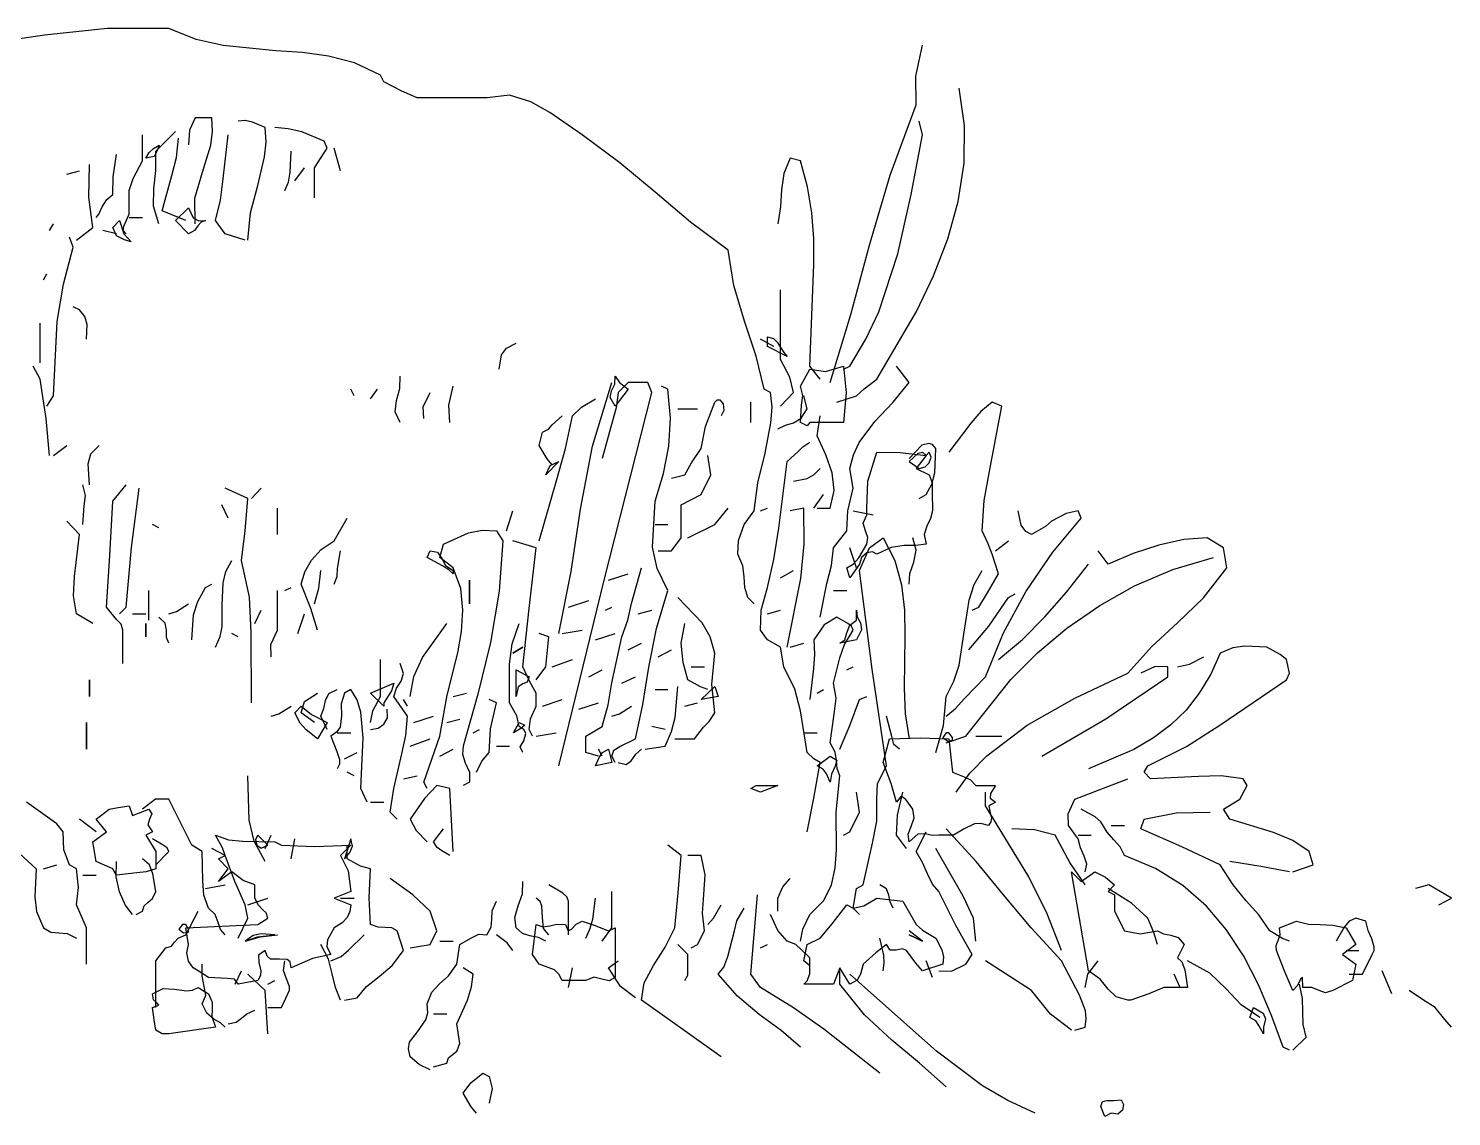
# Model space of a CAD drawing. Header units: millimetres. Extents: x 577 to 2337, y 236 to 943.
# Drawn here: x 820.775 to 821.352, y 706.389 to 706.83 of the extents above; entities that cross this region are included whole.
import ezdxf

# ---------------------------------------------------------------- set-up
doc = ezdxf.new("R2010")
doc.units = ezdxf.units.MM
doc.header["$LTSCALE"] = 0.01
doc.linetypes.add('SOLID_LINE', pattern=[0])
doc.layers.add('06-Furn', color=4, linetype='Continuous')

# ---------------------------------------------------------------- blocks, each defined once
blk = doc.blocks.new('Tree 17')
at = {"layer": '06-Furn', "color": 251, "linetype": 'SOLID_LINE'}
blk.add_lwpolyline([(840.65527, 582.65773), (840.65411, 582.65889), (840.65356, 582.66075), (840.65341, 582.66269), (840.65317, 582.66471), (840.65224, 582.66689), (840.6524, 582.66945), (840.65341, 582.6724), (840.65527, 582.67488), (840.65597, 582.68008), (840.65729, 582.68559), (840.65838, 582.69117), (840.65861, 582.69405), (840.6583, 582.69676), (840.65713, 582.69738), (840.65566, 582.70352), (840.65349, 582.70996), (840.65154, 582.71656), (840.65046, 582.72308), (840.64347, 582.72828), (840.63695, 582.73379), (840.63043, 582.73922), (840.62345, 582.74442), (840.61747, 582.74853), (840.61398, 582.75048), (840.61002, 582.75172), (840.60591, 582.75125), (840.60172, 582.75125), (840.59295, 582.75125), (840.59015, 582.75249), (840.58681, 582.7542), (840.58619, 582.75544), (840.58138, 582.75769), (840.57657, 582.75893), (840.57176, 582.75963), (840.56687, 582.75994), (840.55709, 582.76088), (840.55212, 582.76204), (840.54708, 582.76406), (840.53566, 582.76406), (840.5241, 582.76282), (840.51246, 582.76111)], dxfattribs=at)
at = {"layer": '06-Furn', "color": 88, "linetype": 'SOLID_LINE'}
for points in [[(840.66932, 582.69863), (840.67312, 582.7112), (840.67662, 582.72401), (840.68042, 582.73697), (840.68523, 582.74993), (840.68515, 582.75521), (840.6864, 582.76095)], [(840.67056, 582.69498), (840.67421, 582.69614), (840.67561, 582.69746), (840.67793, 582.69925), (840.68531, 582.71174), (840.68841, 582.71834), (840.69105, 582.72517), (840.69299, 582.73208), (840.69408, 582.73914), (840.69416, 582.74613), (840.69315, 582.75304)], [(840.54521, 582.72797), (840.5442, 582.73123), (840.54428, 582.73441), (840.54467, 582.73782), (840.54467, 582.74139), (840.54832, 582.74504)], [(840.55196, 582.72797), (840.55189, 582.7327), (840.55328, 582.73751), (840.55484, 582.74248), (840.55515, 582.74504), (840.55499, 582.74752), (840.55196, 582.74752), (840.55088, 582.74527), (840.55072, 582.74256)], [(840.56167, 582.72494), (840.56213, 582.72998), (840.56353, 582.73503), (840.56477, 582.74031), (840.56508, 582.74302), (840.56485, 582.74574), (840.56252, 582.74675), (840.5612, 582.74706), (840.55988, 582.7469)], [(840.57401, 582.73278), (840.57401, 582.73829), (840.57634, 582.74194), (840.57579, 582.74325), (840.57168, 582.74496), (840.56912, 582.74551), (840.56663, 582.74574)], [(840.6718, 582.70111), (840.67297, 582.70166), (840.67592, 582.70662), (840.67832, 582.71167), (840.68181, 582.72238), (840.6843, 582.7334), (840.6864, 582.74442), (840.68577, 582.7469)], [(840.53916, 582.7261), (840.53861, 582.72672), (840.53877, 582.7275), (840.5397, 582.72975), (840.5397, 582.7341), (840.54048, 582.73635), (840.54219, 582.73961), (840.54219, 582.74442)], [(840.54529, 582.74248), (840.5449, 582.74147), (840.54436, 582.74038), (840.54281, 582.74007), (840.54343, 582.74116), (840.5442, 582.74186), (840.54529, 582.74248)], [(840.55018, 582.72859), (840.54583, 582.73037), (840.54762, 582.73689), (840.54847, 582.74023), (840.54886, 582.7438)], [(840.5612, 582.72494), (840.55748, 582.7261), (840.55569, 582.72859), (840.55662, 582.73231), (840.55709, 582.73627), (840.55802, 582.74442)], [(840.53365, 582.72913), (840.53411, 582.72975), (840.53473, 582.73107), (840.53559, 582.73247), (840.53668, 582.7334), (840.53675, 582.73666), (840.53737, 582.74077)], [(840.5685, 582.7341), (840.56919, 582.73565), (840.56951, 582.73751), (840.56966, 582.74139)], [(840.57882, 582.73774), (840.57765, 582.74194)], [(840.66745, 582.69925), (840.66559, 582.70166), (840.66629, 582.72044), (840.66629, 582.72525), (840.6659, 582.72998), (840.66513, 582.7348), (840.66381, 582.73961), (840.66194, 582.74007), (840.66078, 582.73728), (840.66032, 582.73425), (840.66016, 582.73115), (840.65962, 582.72797)], [(840.52821, 582.73712), (840.53054, 582.73774)], [(840.53, 582.72494), (840.53303, 582.72727), (840.53225, 582.73286), (840.5324, 582.73891)], [(840.57036, 582.73588), (840.57214, 582.73829)], [(840.55072, 582.7261), (840.54832, 582.72859), (840.55072, 582.73091), (840.55158, 582.72905), (840.55259, 582.72851), (840.55383, 582.72859), (840.55305, 582.72828), (840.55243, 582.72758), (840.55181, 582.72672), (840.55072, 582.7261)], [(840.52503, 582.72672), (840.52573, 582.72797)], [(840.53737, 582.7261), (840.53489, 582.72672)], [(840.54009, 582.72463), (840.53885, 582.72502), (840.53737, 582.72572), (840.53668, 582.72727), (840.53792, 582.72859), (840.53877, 582.7261), (840.54009, 582.72463)], [(840.5397, 582.72913), (840.54219, 582.72913)], [(840.52449, 582.69428), (840.52573, 582.69614), (840.52643, 582.70988), (840.52759, 582.71679), (840.52938, 582.72362), (840.52868, 582.72548)], [(840.52387, 582.71757), (840.52449, 582.71873)], [(840.66016, 582.69428), (840.66257, 582.69676), (840.66187, 582.69964), (840.66016, 582.7029), (840.66016, 582.71578)], [(840.53186, 582.70662), (840.53194, 582.70934), (840.53155, 582.71081), (840.53054, 582.71206), (840.52938, 582.7126)], [(840.52325, 582.70228), (840.52325, 582.70957)], [(840.60816, 582.70111), (840.60855, 582.70375), (840.60948, 582.70499), (840.61126, 582.70592)], [(840.65892, 582.7053), (840.65643, 582.70662)], [(840.6614, 582.70344), (840.65775, 582.7053), (840.65775, 582.70709), (840.65884, 582.70678), (840.65954, 582.70608), (840.66078, 582.70414), (840.6614, 582.70344)], [(840.52503, 582.68512), (840.52441, 582.69195), (840.52325, 582.69925), (840.522, 582.70166)], [(840.66505, 582.69063), (840.66381, 582.69125), (840.66404, 582.69444), (840.66427, 582.69622), (840.66381, 582.69793), (840.66559, 582.70111), (840.66847, 582.70064), (840.6718, 582.70166), (840.67227, 582.69669), (840.6718, 582.69125), (840.66559, 582.69125), (840.66505, 582.69063)], [(840.66745, 582.65524), (840.6687, 582.66145), (840.66955, 582.66479), (840.66994, 582.66805), (840.67242, 582.67123), (840.67258, 582.67488), (840.67359, 582.67907), (840.67297, 582.68272), (840.67366, 582.68528), (840.67468, 582.68753), (840.67755, 582.69141), (840.68088, 582.6949), (840.68391, 582.69863), (840.68158, 582.70166)], [(840.58984, 582.69125), (840.58891, 582.69319), (840.58914, 582.69529), (840.58976, 582.69754), (840.58984, 582.69979)], [(840.599, 582.69125), (840.59884, 582.69444), (840.59962, 582.69793)], [(840.61918, 582.62777), (840.62756, 582.66207), (840.63633, 582.69676), (840.63563, 582.69863), (840.63199, 582.69863), (840.63012, 582.69676), (840.62973, 582.69397), (840.62888, 582.69087), (840.62717, 582.68458)], [(840.61918, 582.65222), (840.62143, 582.6637), (840.62314, 582.67519), (840.62539, 582.68683), (840.62896, 582.69863)], [(840.62958, 582.69428), (840.62865, 582.69583), (840.62888, 582.69708), (840.6295, 582.69832), (840.62958, 582.69979), (840.63036, 582.69863), (840.63199, 582.69738), (840.62958, 582.69428)], [(840.62958, 582.62839), (840.62896, 582.62955), (840.62935, 582.63064), (840.63043, 582.63134), (840.63331, 582.63274), (840.6347, 582.6391), (840.63579, 582.64601), (840.63719, 582.65315), (840.63928, 582.66021), (840.63734, 582.66425), (840.63649, 582.6682), (840.63695, 582.67667), (840.63851, 582.68179), (840.63951, 582.68683), (840.63983, 582.69203), (840.63928, 582.69738), (840.63812, 582.69793)], [(840.5813, 582.69614), (840.58068, 582.69738)], [(840.58433, 582.6956), (840.58565, 582.69738)], [(840.59419, 582.69195), (840.59411, 582.69413), (840.59535, 582.69676)], [(840.61553, 582.66937), (840.61879, 582.6807), (840.62042, 582.68644), (840.62166, 582.69249), (840.62337, 582.69405), (840.62593, 582.6956)], [(840.63998, 582.68093), (840.64246, 582.68156), (840.64371, 582.6838), (840.64549, 582.68644), (840.64627, 582.69048), (840.64798, 582.69498), (840.64844, 582.69545), (840.6489, 582.69545), (840.64953, 582.69467), (840.64968, 582.69343), (840.64914, 582.69249)], [(840.65465, 582.69125), (840.65465, 582.69498)], [(840.65962, 582.69009), (840.66109, 582.69071), (840.66257, 582.69117), (840.66396, 582.69203), (840.66505, 582.69374), (840.66443, 582.69614)], [(840.69555, 582.65656), (840.69679, 582.6571), (840.69842, 582.65974), (840.70044, 582.66324), (840.69928, 582.66689), (840.6985, 582.66882), (840.69742, 582.67123), (840.6978, 582.67682), (840.69881, 582.68256), (840.70106, 582.69428), (840.69928, 582.69498), (840.69718, 582.69327), (840.69532, 582.6911), (840.69128, 582.68574)], [(840.61794, 582.68342), (840.61701, 582.6845), (840.61553, 582.68698), (840.61615, 582.68947), (840.61724, 582.69001), (840.61794, 582.69079), (840.6198, 582.69249)], [(840.64114, 582.69374), (840.64479, 582.69374)], [(840.66691, 582.67542), (840.66932, 582.67542), (840.67009, 582.67868), (840.66971, 582.68194), (840.66854, 582.68528), (840.66691, 582.68877), (840.66745, 582.69249)], [(840.66505, 582.61558), (840.66629, 582.62179), (840.66745, 582.62839), (840.66629, 582.62909), (840.66505, 582.63025), (840.66381, 582.63793), (840.6628, 582.64197), (840.66078, 582.64608), (840.66016, 582.64973), (840.65775, 582.65105), (840.65643, 582.65284), (840.65659, 582.65656), (840.65775, 582.66075), (840.65892, 582.66588), (840.65985, 582.6717), (840.6614, 582.68404), (840.66334, 582.68582), (840.66427, 582.68675), (840.66559, 582.6876)], [(840.68577, 582.67721), (840.68709, 582.67791), (840.6881, 582.67985), (840.68864, 582.68194), (840.68888, 582.68644), (840.68826, 582.68714), (840.68756, 582.68737), (840.68624, 582.68706), (840.68391, 582.68458)], [(840.52573, 582.68512), (840.52821, 582.68698)], [(840.5324, 582.67969), (840.53217, 582.68357), (840.53264, 582.68543), (840.53419, 582.68698)], [(840.6375, 582.66751), (840.63998, 582.66751), (840.64177, 582.66991), (840.64177, 582.67604), (840.64549, 582.67791), (840.64728, 582.68156), (840.64673, 582.68512)], [(840.67297, 582.66254), (840.67242, 582.6644), (840.67359, 582.66502), (840.6746, 582.66619), (840.67607, 582.66875), (840.6763, 582.66999), (840.67584, 582.67123), (840.67545, 582.67263), (840.67607, 582.67418), (840.67607, 582.67542), (840.6763, 582.68039), (840.67793, 582.68574), (840.68228, 582.68566), (840.68709, 582.68512), (840.68523, 582.68272), (840.68764, 582.68156), (840.68818, 582.68008), (840.68818, 582.67837), (840.68826, 582.67488), (840.68787, 582.67348), (840.68717, 582.67208), (840.6867, 582.67053), (840.68709, 582.66875), (840.68515, 582.66852), (840.68298, 582.66852), (840.68057, 582.66813), (840.67793, 582.66689), (840.67716, 582.66735), (840.67607, 582.66712), (840.67514, 582.66627), (840.67475, 582.66502), (840.67297, 582.66254)], [(840.68709, 582.68512), (840.68647, 582.68566), (840.68554, 582.68551), (840.68391, 582.68404), (840.68577, 582.68272), (840.68686, 582.68303), (840.68764, 582.6838), (840.68802, 582.68481), (840.68764, 582.68574), (840.68709, 582.68512)], [(840.61677, 582.68156), (840.61755, 582.68326), (840.61918, 582.68404), (840.61677, 582.68156)], [(840.66257, 582.68039), (840.66505, 582.68086), (840.66637, 582.68163), (840.66745, 582.68272)], [(840.53116, 582.6724), (840.5314, 582.67581), (840.53163, 582.67775), (840.53116, 582.67969)], [(840.53854, 582.6467), (840.53854, 582.65284), (840.53823, 582.65393), (840.53745, 582.65478), (840.53551, 582.6571), (840.53613, 582.66665), (840.53668, 582.67667), (840.53916, 582.67969)], [(840.53792, 582.65586), (840.53916, 582.6571), (840.54017, 582.66813), (840.54156, 582.67907)], [(840.56236, 582.63941), (840.56229, 582.65237), (840.56198, 582.65897), (840.5605, 582.66572), (840.5612, 582.67123), (840.56167, 582.67721), (840.55748, 582.67907)], [(840.56236, 582.67721), (840.56415, 582.67907)], [(840.66629, 582.67542), (840.66808, 582.67791)], [(840.55802, 582.67356), (840.55685, 582.67604)], [(840.56718, 582.67053), (840.56718, 582.67542)], [(840.60948, 582.67123), (840.61064, 582.67488)], [(840.64301, 582.66991), (840.64798, 582.6724), (840.65046, 582.67542)], [(840.65643, 582.67488), (840.65775, 582.67542)], [(840.6614, 582.64973), (840.66389, 582.66238), (840.66451, 582.66875), (840.66443, 582.67542), (840.66194, 582.67488)], [(840.67359, 582.67488), (840.67724, 582.67418)], [(840.69074, 582.63693), (840.69245, 582.63832), (840.69416, 582.64019), (840.69804, 582.64422), (840.70138, 582.65237), (840.70557, 582.66006), (840.71046, 582.66727), (840.71573, 582.67356), (840.71519, 582.67488), (840.71294, 582.67441), (840.71022, 582.67302), (840.70914, 582.67201), (840.70657, 582.67053), (840.70549, 582.67108), (840.70463, 582.67224), (840.70409, 582.67488)], [(840.53303, 582.65408), (840.53, 582.65586), (840.52946, 582.6592), (840.52961, 582.66277), (840.53054, 582.67053), (840.52821, 582.67302)], [(840.54521, 582.67178), (840.54405, 582.6724)], [(840.57455, 582.65284), (840.57331, 582.65687), (840.57152, 582.66137), (840.57222, 582.66363), (840.57346, 582.6658), (840.57525, 582.66774), (840.57765, 582.66937), (840.58006, 582.67356)], [(840.59481, 582.62358), (840.59419, 582.62474), (840.59714, 582.63328), (840.59853, 582.64081), (840.60048, 582.64865), (840.60117, 582.65261), (840.60141, 582.65656), (840.60102, 582.66052), (840.59962, 582.6644), (840.59714, 582.66627), (840.59784, 582.66875), (840.60249, 582.67084), (840.60497, 582.67131), (840.60761, 582.67123), (840.60878, 582.66937), (840.60816, 582.66006), (840.60653, 582.65059), (840.6042, 582.64104), (840.60148, 582.63142), (840.60133, 582.62994), (840.60187, 582.62831), (840.60265, 582.6266), (840.60265, 582.62474), (840.60148, 582.62412)], [(840.63695, 582.6724), (840.63928, 582.6724)], [(840.61429, 582.63328), (840.61367, 582.63452), (840.6139, 582.63646), (840.61499, 582.63879), (840.61499, 582.64119), (840.61375, 582.64344), (840.6125, 582.64608), (840.61367, 582.65687), (840.61499, 582.66805), (840.61064, 582.66937)], [(840.67475, 582.60029), (840.67359, 582.60145), (840.67421, 582.6051), (840.67545, 582.6058), (840.67716, 582.61349), (840.67793, 582.61752), (840.67793, 582.62164), (840.67809, 582.62451), (840.67972, 582.62777), (840.67708, 582.64562), (840.67475, 582.66386), (840.67662, 582.66805), (840.6791, 582.66991), (840.68127, 582.66572), (840.68251, 582.66122), (840.68306, 582.65656), (840.68313, 582.65175), (840.68298, 582.64213), (840.68321, 582.63739), (840.68391, 582.63274)], [(840.68391, 582.66137), (840.68407, 582.66331), (840.68476, 582.66541), (840.68523, 582.66766), (840.68461, 582.66991)], [(840.6926, 582.62288), (840.69517, 582.62645), (840.69827, 582.62963), (840.70572, 582.6353), (840.71457, 582.64026), (840.72435, 582.64492), (840.72877, 582.64981), (840.73351, 582.65423), (840.73832, 582.65881), (840.74267, 582.6644), (840.74204, 582.66805), (840.73902, 582.66991), (840.73467, 582.6696), (840.73009, 582.66859), (840.72536, 582.66704), (840.7207, 582.66502), (840.71884, 582.66751)], [(840.6999, 582.66751), (840.70231, 582.66937)], [(840.57765, 582.66137), (840.5782, 582.66277), (840.57827, 582.66425), (840.57882, 582.66751)], [(840.59962, 582.66324), (840.59884, 582.66401), (840.59768, 582.66471), (840.59481, 582.66627), (840.59535, 582.66751), (840.59675, 582.66727), (840.59752, 582.66611), (840.59822, 582.66479), (840.59962, 582.66386), (840.59962, 582.66324)], [(840.67421, 582.6644), (840.67297, 582.66805)], [(840.69074, 582.63204), (840.69439, 582.63328), (840.70269, 582.64376), (840.70766, 582.64865), (840.7131, 582.65323), (840.71915, 582.65742), (840.72559, 582.66106), (840.73265, 582.66409), (840.74018, 582.66627)], [(840.55569, 582.64973), (840.55654, 582.65167), (840.55693, 582.65354), (840.55693, 582.65749), (840.55709, 582.66161), (840.55763, 582.6637), (840.55872, 582.66572)], [(840.57401, 582.65773), (840.57478, 582.6606), (840.57517, 582.66386)], [(840.62648, 582.62955), (840.62415, 582.63025), (840.62415, 582.63328), (840.62717, 582.63506), (840.62826, 582.63902), (840.62896, 582.64314), (840.63082, 582.65159), (840.63191, 582.6547), (840.63261, 582.6578), (840.63447, 582.6644)], [(840.66016, 582.66254), (840.66257, 582.66386)], [(840.68888, 582.63025), (840.69028, 582.63522), (840.69074, 582.64057), (840.69221, 582.64344), (840.69315, 582.6464), (840.69408, 582.65245), (840.69501, 582.65842), (840.69594, 582.6613), (840.69742, 582.66386)], [(840.70044, 582.6474), (840.70487, 582.65113), (840.70898, 582.65532), (840.71302, 582.6599), (840.71705, 582.66502)], [(840.55134, 582.65105), (840.55165, 582.65571), (840.55243, 582.65812), (840.55383, 582.66075), (840.55499, 582.66137)], [(840.60265, 582.65773), (840.60265, 582.66207), (840.60265, 582.65773)], [(840.62834, 582.66207), (840.63199, 582.66324)], [(840.54335, 582.6547), (840.54335, 582.66021)], [(840.56601, 582.64795), (840.56593, 582.6502), (840.56718, 582.65284), (840.56718, 582.66021)], [(840.5685, 582.66021), (840.56966, 582.66075)], [(840.62096, 582.6571), (840.62469, 582.65835)], [(840.6406, 582.63274), (840.64425, 582.63274), (840.64588, 582.63491), (840.64696, 582.63599), (840.64798, 582.63755), (840.64743, 582.64282), (840.64798, 582.64857), (840.64712, 582.65159), (840.64565, 582.65423), (840.64114, 582.65889)], [(840.66994, 582.66021), (840.67242, 582.66021)], [(840.69493, 582.64919), (840.69866, 582.65361), (840.70231, 582.65889), (840.70355, 582.65959)], [(840.54032, 582.65586), (840.54281, 582.65586)], [(840.54708, 582.65586), (840.54847, 582.65633), (840.55072, 582.65773)], [(840.56299, 582.65408), (840.56415, 582.65656)], [(840.5709, 582.65222), (840.57214, 582.65586)], [(840.62779, 582.65656), (840.62896, 582.6571)], [(840.63385, 582.65586), (840.63633, 582.65656)], [(840.65775, 582.65586), (840.66016, 582.65656)], [(840.6711, 582.65043), (840.67204, 582.65105), (840.67242, 582.65237), (840.67297, 582.65377), (840.67421, 582.6547), (840.67421, 582.65656), (840.67429, 582.65532), (840.67491, 582.65423), (840.67514, 582.65291), (840.67421, 582.65105), (840.6711, 582.65043)], [(840.54281, 582.65408), (840.54281, 582.65159), (840.54281, 582.65408)], [(840.54708, 582.65043), (840.54661, 582.65152), (840.54661, 582.65284), (840.54638, 582.65416), (840.54521, 582.65524)], [(840.5917, 582.64057), (840.59233, 582.6443), (840.59395, 582.64779), (840.59846, 582.65408)], [(840.6125, 582.63025), (840.61204, 582.63126), (840.61266, 582.63242), (840.61305, 582.63374), (840.61274, 582.63444), (840.61181, 582.63506), (840.61142, 582.637), (840.61002, 582.63941), (840.61002, 582.64655), (840.61056, 582.65035), (840.61181, 582.65408)], [(840.64673, 582.64189), (840.64534, 582.64236), (840.64301, 582.64368), (840.64215, 582.64686), (840.64177, 582.65043), (840.64246, 582.65408)], [(840.66381, 582.5954), (840.66427, 582.59758), (840.66559, 582.60029), (840.66808, 582.60285), (840.66955, 582.60572), (840.67025, 582.60891), (840.67048, 582.61224), (840.67041, 582.61923), (840.6711, 582.62591), (840.67064, 582.6273), (840.67048, 582.62878), (840.67025, 582.63033), (840.66932, 582.63204), (840.67009, 582.63731), (840.67041, 582.64026), (840.66994, 582.64306), (840.6711, 582.64772), (840.67196, 582.6502), (840.67359, 582.65284), (840.67328, 582.65361), (840.67258, 582.65408), (840.67056, 582.65524), (840.66823, 582.65385), (840.66629, 582.65105), (840.66645, 582.64841), (840.66621, 582.64578), (840.66559, 582.64003)], [(840.55988, 582.65159), (840.55872, 582.65222)], [(840.61499, 582.64368), (840.61677, 582.64608), (840.61732, 582.65159), (840.61553, 582.65222)], [(840.6198, 582.65222), (840.62345, 582.65284)], [(840.62593, 582.65105), (840.62958, 582.65222)], [(840.63199, 582.64919), (840.63447, 582.65043)], [(840.66194, 582.64973), (840.66443, 582.65043)], [(840.61064, 582.64857), (840.6125, 582.64973), (840.61064, 582.64857)], [(840.6375, 582.64795), (840.63998, 582.64919)], [(840.75485, 582.60821), (840.75858, 582.60945), (840.75788, 582.61193), (840.75485, 582.61395), (840.75128, 582.61543), (840.74321, 582.61791), (840.74204, 582.61977), (840.74507, 582.62164), (840.74639, 582.62412), (840.74569, 582.62536), (840.74158, 582.62591), (840.73739, 582.62583), (840.72854, 582.62536), (840.72738, 582.6266), (840.72807, 582.62777), (840.73521, 582.63134), (840.74135, 582.6353), (840.75369, 582.64368), (840.75423, 582.64492), (840.75369, 582.6474), (840.75252, 582.64834), (840.75004, 582.64973), (840.746, 582.64989), (840.74375, 582.64958), (840.74142, 582.64857), (840.73972, 582.64469), (840.73754, 582.64119), (840.73514, 582.63809), (840.73227, 582.63537), (840.72908, 582.63297), (840.72544, 582.63079), (840.71705, 582.62723)], [(840.73351, 582.64608), (840.73576, 582.64655), (840.7384, 582.64795)], [(840.58433, 582.63576), (840.5848, 582.63793), (840.58619, 582.64057), (840.58619, 582.6474)], [(840.5893, 582.61791), (840.58798, 582.61923), (840.58868, 582.62358), (840.59015, 582.63002), (840.59085, 582.63336), (840.59116, 582.63693), (840.58868, 582.64057), (840.58914, 582.64213), (840.58999, 582.64344), (840.59046, 582.64484), (840.58984, 582.6467)], [(840.61126, 582.64057), (840.61126, 582.64554), (840.61367, 582.64422), (840.61328, 582.64321), (840.6125, 582.6429), (840.61165, 582.64236), (840.61126, 582.64057)], [(840.61794, 582.64608), (840.62166, 582.6474)], [(840.62469, 582.64422), (840.62717, 582.64554)], [(840.64363, 582.64608), (840.64611, 582.64608)], [(840.67242, 582.64554), (840.67359, 582.64608)], [(840.70844, 582.62955), (840.72031, 582.63646), (840.73172, 582.64422), (840.73172, 582.64608), (840.72939, 582.64616), (840.72676, 582.64492)], [(840.5324, 582.64368), (840.5324, 582.64057), (840.5324, 582.64368)], [(840.58681, 582.63879), (840.58433, 582.64119), (840.58868, 582.64306), (840.58821, 582.64166), (840.58681, 582.63941), (840.58681, 582.63879)], [(840.63082, 582.64306), (840.63331, 582.64422)], [(840.63509, 582.63087), (840.63882, 582.63142), (840.63998, 582.63413), (840.64068, 582.63669), (840.64114, 582.64244)], [(840.64549, 582.64003), (840.64798, 582.64244), (840.6486, 582.64057), (840.64549, 582.64003)], [(840.57401, 582.63576), (840.57152, 582.63755), (840.57214, 582.63964), (840.57455, 582.64119)], [(840.57634, 582.63452), (840.57517, 582.63693), (840.57572, 582.6384), (840.57603, 582.63987), (840.57665, 582.64112), (840.5782, 582.64189)], [(840.58371, 582.62109), (840.58255, 582.62358), (840.58301, 582.63297), (840.58255, 582.6377), (840.58185, 582.63995), (840.58068, 582.64189), (840.57952, 582.64119), (840.5789, 582.63925), (840.57897, 582.637), (840.57874, 582.63491), (840.57812, 582.63406), (840.57703, 582.63328), (840.57812, 582.63041), (840.57859, 582.62893), (840.57859, 582.62808), (840.5782, 582.62723)], [(840.59116, 582.63879), (840.59046, 582.64003)], [(840.59962, 582.64057), (840.6021, 582.64119)], [(840.60397, 582.6266), (840.6049, 582.62862), (840.60629, 582.63025), (840.60653, 582.6346), (840.60761, 582.63941), (840.60629, 582.64003)], [(840.61615, 582.63879), (840.6198, 582.64003)], [(840.63695, 582.64189), (840.63928, 582.64189)], [(840.66691, 582.64119), (840.66808, 582.64189)], [(840.6711, 582.63087), (840.67297, 582.63522), (840.67475, 582.64003), (840.67607, 582.64057)], [(840.56601, 582.63693), (840.56741, 582.63739), (840.56966, 582.63879)], [(840.57455, 582.63274), (840.57246, 582.63444), (840.57137, 582.63568), (840.57036, 582.63755), (840.57152, 582.63879), (840.57346, 582.63724), (840.57634, 582.63576), (840.57455, 582.63274)], [(840.58433, 582.63452), (840.58573, 582.63475), (840.58681, 582.63545), (840.58751, 582.63662), (840.58744, 582.63825)], [(840.62283, 582.63825), (840.62648, 582.63941)], [(840.62896, 582.63693), (840.63036, 582.63739), (840.63261, 582.63879)], [(840.64246, 582.63879), (840.64479, 582.63941)], [(840.53186, 582.63087), (840.53186, 582.63576), (840.53186, 582.63087)], [(840.59233, 582.63576), (840.59597, 582.63693)], [(840.59846, 582.63576), (840.60086, 582.63638)], [(840.60335, 582.6339), (840.60451, 582.63452)], [(840.6108, 582.6339), (840.61181, 582.63576), (840.61289, 582.6353), (840.61212, 582.63468), (840.6108, 582.6339)], [(840.63882, 582.63452), (840.63633, 582.63506)], [(840.68213, 582.63087), (840.68112, 582.63172), (840.68073, 582.6332), (840.67972, 582.63693)], [(840.5782, 582.6339), (840.58068, 582.6339)], [(840.5917, 582.63142), (840.59535, 582.63274)], [(840.61499, 582.63328), (840.61864, 582.6339)], [(840.66443, 582.6339), (840.66691, 582.6339)], [(840.68391, 582.61372), (840.68376, 582.61512), (840.6843, 582.61659), (840.68484, 582.61814), (840.68461, 582.61977), (840.68329, 582.62156), (840.68244, 582.62218), (840.68158, 582.62109), (840.68057, 582.62451), (840.6791, 582.62839), (840.68026, 582.63274), (840.686, 582.63297), (840.69128, 582.63274), (840.69159, 582.62994), (840.69191, 582.6266), (840.69408, 582.62575), (840.69524, 582.62521), (840.69625, 582.62412), (840.6999, 582.62412), (840.69897, 582.62264), (840.69889, 582.62179), (840.6999, 582.62109), (840.69866, 582.62039), (840.69881, 582.61938), (840.69912, 582.61814), (840.69904, 582.61744), (840.69858, 582.61675), (840.69718, 582.61713), (840.69602, 582.61706), (840.69408, 582.61613), (840.69214, 582.61496), (840.68942, 582.61496), (840.68818, 582.61488), (840.68694, 582.61519), (840.68554, 582.61512), (840.68391, 582.61372)], [(840.69074, 582.6339), (840.69012, 582.63304), (840.69105, 582.63235), (840.69191, 582.6325), (840.69191, 582.63304), (840.69128, 582.6339), (840.69074, 582.6339)], [(840.69625, 582.63328), (840.70106, 582.63328)], [(840.57952, 582.62909), (840.58185, 582.63025)], [(840.59714, 582.62955), (840.59962, 582.63087)], [(840.60761, 582.63142), (840.61002, 582.63142)], [(840.62593, 582.62777), (840.62663, 582.62932), (840.62725, 582.63025), (840.62834, 582.63087), (840.62896, 582.62839), (840.62593, 582.62777)], [(840.62717, 582.62955), (840.62648, 582.63087)], [(840.63012, 582.62839), (840.6316, 582.628), (840.63253, 582.6287), (840.63338, 582.62994), (840.63447, 582.63087)], [(840.66932, 582.62474), (840.66862, 582.62629), (840.668, 582.62715), (840.66691, 582.62777), (840.66932, 582.62955), (840.67056, 582.62885), (840.67025, 582.62769), (840.66955, 582.62621), (840.66932, 582.62474)], [(840.5813, 582.62591), (840.58006, 582.6266)], [(840.56485, 582.61007), (840.56283, 582.61387), (840.5619, 582.61775), (840.56167, 582.62591)], [(840.59046, 582.62536), (840.59295, 582.62591)], [(840.59962, 582.61193), (840.599, 582.62358), (840.59659, 582.62412), (840.59434, 582.62171), (840.5917, 582.61791), (840.59279, 582.61581), (840.59481, 582.61372)], [(840.65643, 582.62288), (840.65465, 582.62358), (840.65566, 582.62412), (840.6569, 582.62412), (840.65962, 582.62412), (840.65643, 582.62288)], [(840.71643, 582.60821), (840.71674, 582.6096), (840.71628, 582.61108), (840.71558, 582.61263), (840.71519, 582.61426), (840.7134, 582.61675), (840.71333, 582.61892), (840.71457, 582.62164), (840.72435, 582.62536)], [(840.55748, 582.59657), (840.55662, 582.5975), (840.55616, 582.59882), (840.55561, 582.60029), (840.55437, 582.60145), (840.55352, 582.60386), (840.55336, 582.6065), (840.55321, 582.61193), (840.55134, 582.6131), (840.54708, 582.62164), (840.54459, 582.62164), (840.54219, 582.61977)], [(840.6718, 582.61496), (840.67297, 582.61558), (840.67475, 582.61923), (840.67421, 582.62288)], [(840.68345, 582.61248), (840.68158, 582.61496), (840.68174, 582.61868), (840.68275, 582.62288)], [(840.71208, 582.59362), (840.70945, 582.60045), (840.70603, 582.60728), (840.69804, 582.62039), (840.69804, 582.62288)], [(840.53186, 582.59113), (840.53186, 582.59781), (840.53, 582.60208), (840.53039, 582.60526), (840.53, 582.60875), (840.52868, 582.60945), (840.52767, 582.61224), (840.52751, 582.61558), (840.52635, 582.61706), (840.52464, 582.6183), (840.52076, 582.62109)], [(840.51944, 582.61155), (840.52255, 582.60875), (840.52232, 582.60355), (840.52262, 582.60083), (840.52387, 582.59781), (840.52526, 582.59703), (840.52674, 582.59688), (840.52829, 582.5968), (840.53, 582.59594)], [(840.53737, 582.60759), (840.53668, 582.60875), (840.53365, 582.61007), (840.53303, 582.61372), (840.53551, 582.61558), (840.53365, 582.61791), (840.53605, 582.61977), (840.53768, 582.62008), (840.5397, 582.62039), (840.54032, 582.61861), (840.54335, 582.61977), (840.54389, 582.61892), (840.54351, 582.61791), (840.54319, 582.6169), (840.54405, 582.61558), (840.54281, 582.61496), (840.54467, 582.61193), (840.54467, 582.60875), (840.54288, 582.60821), (840.54117, 582.60798), (840.53737, 582.60759)], [(840.58433, 582.62109), (840.58681, 582.62109)], [(840.75423, 582.57522), (840.75307, 582.57577), (840.75089, 582.58166), (840.74849, 582.58733), (840.74577, 582.59261), (840.74251, 582.5975), (840.73886, 582.60184), (840.73452, 582.60565), (840.72947, 582.60883), (840.72373, 582.61123), (840.72295, 582.61279), (840.72179, 582.61411), (840.72055, 582.61551), (840.71938, 582.61744), (840.71829, 582.61838), (840.71573, 582.61977)], [(840.75423, 582.5954), (840.75291, 582.59587), (840.75058, 582.59726), (840.74856, 582.60021), (840.74624, 582.60285), (840.74383, 582.6058), (840.74142, 582.60945), (840.73436, 582.61279), (840.72676, 582.61613), (840.72738, 582.61791), (840.73327, 582.61907), (840.73956, 582.61923)], [(840.53365, 582.61558), (840.53054, 582.61791)], [(840.599, 582.61123), (840.59752, 582.61209), (840.59667, 582.61271), (840.59597, 582.61372), (840.59784, 582.61613)], [(840.71457, 582.57895), (840.71643, 582.57949), (840.71666, 582.58104), (840.71651, 582.58252), (840.71542, 582.58539), (840.71208, 582.59175), (840.7065, 582.59781), (840.70138, 582.60394), (840.69633, 582.61007), (840.69074, 582.61613)], [(840.71643, 582.6058), (840.71364, 582.60992), (840.71092, 582.61496), (840.70712, 582.61597), (840.70293, 582.61613)], [(840.72124, 582.61675), (840.72373, 582.61675)], [(840.54467, 582.60945), (840.54708, 582.61193), (840.54676, 582.61263), (840.54599, 582.6131), (840.54405, 582.61426)], [(840.55988, 582.58741), (840.55918, 582.58834), (840.55786, 582.58849), (840.55437, 582.58865), (840.55251, 582.58989), (840.55158, 582.59043), (840.55072, 582.59168), (840.55041, 582.59323), (840.55072, 582.59478), (840.55018, 582.59781), (840.56353, 582.59843), (840.56539, 582.59959), (840.56508, 582.6006), (840.56438, 582.60122), (840.56361, 582.602), (840.56299, 582.60332), (840.56299, 582.6058), (840.56081, 582.60658), (840.55872, 582.60821), (840.55623, 582.60642), (840.55802, 582.60875), (840.55623, 582.61061), (840.55748, 582.61123), (840.55701, 582.61263), (840.55569, 582.61496), (840.5581, 582.61411), (840.56074, 582.61387), (840.56663, 582.61372), (840.56787, 582.6131), (840.57401, 582.61287), (840.58068, 582.6131), (840.57882, 582.61123), (840.58022, 582.60836), (840.58068, 582.60456), (840.57765, 582.60332), (840.58068, 582.60208), (840.58053, 582.60083), (840.58006, 582.59975), (840.57913, 582.59874), (840.57765, 582.59781), (840.57641, 582.59564), (840.57626, 582.59432), (840.57703, 582.59292), (840.57362, 582.59214), (840.56966, 582.59043), (840.56951, 582.59152), (840.56896, 582.59199), (840.56749, 582.59206), (840.56586, 582.59206), (840.56524, 582.59261), (840.56485, 582.59362), (840.56361, 582.59276), (840.56368, 582.59144), (840.56407, 582.58989), (840.56399, 582.58904), (840.56353, 582.58811), (840.55988, 582.58741)], [(840.56353, 582.61496), (840.56306, 582.61419), (840.5633, 582.6131), (840.56415, 582.61255), (840.56539, 582.6131), (840.56353, 582.61496)], [(840.56485, 582.61248), (840.56601, 582.61496)], [(840.56966, 582.61061), (840.57036, 582.61426)], [(840.58068, 582.61426), (840.57952, 582.61061), (840.58053, 582.61178), (840.58099, 582.61294), (840.58068, 582.61426)], [(840.68942, 582.58989), (840.69175, 582.58981), (840.69439, 582.59113), (840.69555, 582.59292), (840.69253, 582.59827), (840.68942, 582.60456), (840.68826, 582.60588), (840.68732, 582.60782), (840.6864, 582.60992), (840.68523, 582.61193), (840.68709, 582.61558)], [(840.71519, 582.61496), (840.71759, 582.61496)], [(840.55988, 582.59594), (840.56167, 582.59959), (840.5612, 582.60208), (840.55926, 582.60642), (840.55748, 582.61123), (840.55499, 582.61248)], [(840.57952, 582.58446), (840.58185, 582.58492), (840.58363, 582.58702), (840.58596, 582.58881), (840.58837, 582.5909), (840.59046, 582.59362), (840.5893, 582.59726), (840.58829, 582.59781), (840.58705, 582.59789), (840.58573, 582.59796), (840.58433, 582.59843), (840.5841, 582.6034), (840.58433, 582.60875), (840.58247, 582.60922), (840.58006, 582.61061), (840.58006, 582.6131)], [(840.64914, 582.57398), (840.64207, 582.57902), (840.63447, 582.58446), (840.63494, 582.58764), (840.63664, 582.5909), (840.63882, 582.59424), (840.6406, 582.59781), (840.64122, 582.60433), (840.64177, 582.61123), (840.63928, 582.6131)], [(840.64363, 582.59416), (840.64479, 582.59478), (840.64611, 582.59726), (840.64572, 582.60052), (840.64596, 582.60402), (840.64619, 582.60766), (840.64549, 582.61123), (840.64301, 582.61123)], [(840.69625, 582.5954), (840.69579, 582.59959), (840.69392, 582.60371), (840.68888, 582.61248)], [(840.52387, 582.60875), (840.52635, 582.60945)], [(840.54032, 582.60029), (840.539, 582.60208), (840.53792, 582.60448), (840.5373, 582.60728), (840.53737, 582.61007)], [(840.54102, 582.60029), (840.54219, 582.60091), (840.54249, 582.60192), (840.54319, 582.60254), (840.54405, 582.60324), (840.54467, 582.60456), (840.54413, 582.60782), (840.54351, 582.60945), (840.54219, 582.61061)], [(840.72435, 582.58446), (840.72218, 582.58508), (840.7207, 582.58647), (840.71923, 582.58834), (840.71705, 582.58989), (840.71395, 582.60821), (840.71573, 582.60642), (840.71822, 582.60821), (840.72023, 582.6072), (840.72187, 582.6058), (840.7207, 582.60456), (840.72187, 582.60394), (840.72187, 582.60091), (840.72373, 582.59726), (840.7266, 582.59672), (840.72986, 582.59726), (840.73095, 582.59672), (840.73227, 582.59649), (840.73366, 582.59602), (840.73475, 582.59478), (840.73351, 582.5923), (840.73436, 582.59152), (840.7349, 582.59005), (840.73537, 582.58679), (840.73102, 582.58679), (840.72823, 582.58562), (840.72489, 582.58446), (840.72435, 582.58446)], [(840.75423, 582.60821), (840.74895, 582.60914), (840.74321, 582.61007)], [(840.53116, 582.60759), (840.53365, 582.60759)], [(840.55383, 582.6051), (840.55748, 582.6058)], [(840.5917, 582.59416), (840.59535, 582.59478), (840.59659, 582.59726), (840.59535, 582.60091), (840.59217, 582.60394), (840.58798, 582.60697)], [(840.61677, 582.5954), (840.61538, 582.59602), (840.61382, 582.59633), (840.61243, 582.5968), (840.61126, 582.59781), (840.61103, 582.59975), (840.61165, 582.60192), (840.61243, 582.60409), (840.6125, 582.60642)], [(840.62096, 582.59657), (840.62096, 582.60277), (840.62065, 582.60355), (840.61988, 582.60425), (840.61732, 582.6058)], [(840.65962, 582.60091), (840.65962, 582.60332), (840.66055, 582.60541), (840.66194, 582.60697)], [(840.68096, 582.60145), (840.68042, 582.60262), (840.68019, 582.60386), (840.67972, 582.60503), (840.67848, 582.6058)], [(840.78186, 582.60208), (840.78419, 582.60332), (840.78, 582.6058), (840.77752, 582.6051)], [(840.56167, 582.60208), (840.56539, 582.60332)], [(840.57882, 582.60332), (840.5813, 582.60332)], [(840.61732, 582.59657), (840.61631, 582.59773), (840.61615, 582.59975), (840.616, 582.60184), (840.61569, 582.6027), (840.61499, 582.60332)], [(840.62415, 582.59594), (840.62492, 582.59758), (840.62547, 582.59944), (840.62593, 582.60332)], [(840.62717, 582.5954), (840.62896, 582.59781), (840.62896, 582.60456)], [(840.67848, 582.57095), (840.66815, 582.5791), (840.66257, 582.58306), (840.65643, 582.58679), (840.65465, 582.58927), (840.65589, 582.60394)], [(840.66443, 582.58741), (840.66505, 582.58803), (840.66559, 582.58935), (840.66559, 582.59082), (840.66443, 582.59175), (840.66505, 582.59478), (840.66745, 582.59594), (840.66971, 582.59858), (840.67242, 582.60208), (840.67359, 582.60145), (840.67553, 582.60192), (840.67793, 582.60332), (840.68275, 582.60277), (840.68523, 582.59843), (840.6864, 582.59742), (840.68888, 582.59594), (840.68996, 582.59377), (840.69028, 582.59245), (840.69012, 582.59113), (840.6864, 582.58989), (840.68515, 582.59129), (840.68345, 582.59362), (840.68267, 582.59393), (840.68151, 582.59369), (840.68042, 582.59369), (840.67972, 582.59478), (840.67778, 582.59323), (840.67545, 582.59113), (840.67491, 582.58927), (840.67429, 582.58818), (840.67297, 582.58741), (840.6711, 582.59043), (840.66994, 582.58741), (840.66443, 582.58741)], [(840.72986, 582.59478), (840.72916, 582.59696), (840.72807, 582.59959), (840.72505, 582.60239), (840.7207, 582.6051)], [(840.54467, 582.58314), (840.54467, 582.59175), (840.54653, 582.59416), (840.54754, 582.59447), (840.54808, 582.59517), (840.54878, 582.59594), (840.55018, 582.59657), (840.55251, 582.60091)], [(840.59535, 582.57157), (840.59333, 582.57258), (840.5917, 582.57398), (840.59139, 582.57545), (840.59155, 582.5767), (840.59302, 582.57864), (840.59457, 582.58081), (840.59496, 582.58213), (840.59481, 582.58376), (840.59566, 582.58593), (840.59706, 582.58741), (840.59877, 582.58896), (840.60032, 582.59113), (840.60086, 582.59478), (840.60288, 582.59594), (840.60435, 582.59664), (840.60583, 582.59657), (840.60668, 582.59796), (840.60676, 582.59944), (840.60684, 582.60099), (840.60761, 582.60277)], [(840.64673, 582.59843), (840.64774, 582.59959), (840.64914, 582.60208)], [(840.66381, 582.57577), (840.66024, 582.57887), (840.6562, 582.58182), (840.65217, 582.58523), (840.6486, 582.58927), (840.64968, 582.59059), (840.65038, 582.59253), (840.65162, 582.59726), (840.65209, 582.59913), (840.65341, 582.60145)], [(840.66559, 582.58989), (840.66559, 582.5923), (840.66396, 582.59385), (840.66296, 582.59478), (840.6614, 582.5954), (840.65962, 582.59734), (840.6583, 582.60029)], [(840.54956, 582.59843), (840.54894, 582.59758), (840.54979, 582.59688), (840.55072, 582.59703), (840.55072, 582.59758), (840.55018, 582.59843), (840.54956, 582.59843)], [(840.6198, 582.58811), (840.61918, 582.58927), (840.61833, 582.59005), (840.61553, 582.59113), (840.61429, 582.59292), (840.61499, 582.59843), (840.61623, 582.59804), (840.61747, 582.5982), (840.61879, 582.59851), (840.62042, 582.59843), (840.62089, 582.59726), (840.62151, 582.59758), (840.62236, 582.59851), (840.62345, 582.59905), (840.6257, 582.59835), (840.62834, 582.59726), (840.62958, 582.59781), (840.62958, 582.59346), (840.62958, 582.58865), (840.62849, 582.58803), (840.6271, 582.58834), (840.62562, 582.58873), (840.62415, 582.58811), (840.6198, 582.58811)], [(840.75485, 582.58624), (840.75338, 582.58973), (840.75182, 582.59362), (840.75175, 582.59455), (840.75214, 582.59548), (840.75252, 582.59657), (840.75237, 582.59781), (840.75555, 582.59905), (840.75772, 582.59851), (840.7599, 582.59843), (840.76222, 582.59835), (840.76471, 582.59781), (840.76649, 582.59478), (840.76401, 582.59292), (840.76649, 582.59113), (840.76587, 582.58811), (840.76222, 582.58624), (840.7609, 582.58585), (840.75974, 582.58624), (840.75835, 582.58679), (840.75671, 582.58679), (840.75664, 582.58865), (840.75625, 582.58834), (840.75571, 582.58717), (840.75485, 582.58624)], [(840.76525, 582.58927), (840.76773, 582.58927), (840.76952, 582.59292), (840.76991, 582.59362), (840.76991, 582.59432), (840.76944, 582.59579), (840.76875, 582.59734), (840.76835, 582.59905), (840.76649, 582.59959), (840.76525, 582.59905), (840.76432, 582.59796), (840.76284, 582.5954)], [(840.5612, 582.5954), (840.56345, 582.59618), (840.56663, 582.59657), (840.56415, 582.59672), (840.56268, 582.59641), (840.5612, 582.5954)], [(840.5612, 582.5954), (840.56399, 582.59618), (840.56718, 582.59657)], [(840.57703, 582.59175), (840.5789, 582.59253), (840.58029, 582.59369), (840.58317, 582.59657)], [(840.59714, 582.5954), (840.59962, 582.5954)], [(840.61064, 582.59362), (840.60963, 582.59509), (840.60761, 582.59657)], [(840.6791, 582.58989), (840.67933, 582.59129), (840.67925, 582.59276), (840.67848, 582.59594)], [(840.6864, 582.5954), (840.68391, 582.59726)], [(840.6864, 582.5954), (840.68391, 582.59657), (840.6864, 582.5954)], [(840.57882, 582.58446), (840.57789, 582.58679), (840.57727, 582.58935), (840.57657, 582.59206), (840.57517, 582.59478)], [(840.64246, 582.58811), (840.64301, 582.58911), (840.64301, 582.59028), (840.64301, 582.59292), (840.64114, 582.59478)], [(840.65643, 582.59416), (840.65775, 582.59478)], [(840.76471, 582.59362), (840.76704, 582.59362)], [(840.55748, 582.57949), (840.55662, 582.58027), (840.55538, 582.58096), (840.55406, 582.58205), (840.55321, 582.58376), (840.55391, 582.58531), (840.55359, 582.58702), (840.55321, 582.58896), (840.55321, 582.59113)], [(840.55934, 582.58741), (840.5605, 582.58989)], [(840.56539, 582.58314), (840.56787, 582.58314), (840.56904, 582.58562), (840.56935, 582.58632), (840.56935, 582.58702), (840.56881, 582.58842), (840.56827, 582.58997), (840.5685, 582.59175)], [(840.59597, 582.57212), (840.59846, 582.57282), (840.59877, 582.57382), (840.59946, 582.57437), (840.60032, 582.57507), (840.60086, 582.57646), (840.60032, 582.58011), (840.60226, 582.58446), (840.60303, 582.58694), (840.60335, 582.58927), (840.60148, 582.59043)], [(840.62096, 582.58679), (840.62166, 582.59043)], [(840.63331, 582.58492), (840.63059, 582.58702), (840.62834, 582.59043), (840.63012, 582.59175)], [(840.69074, 582.56847), (840.68585, 582.57282), (840.68073, 582.57709), (840.67568, 582.58174), (840.6711, 582.58741), (840.6711, 582.58989)], [(840.68826, 582.58865), (840.68709, 582.59175)], [(840.71395, 582.57895), (840.71007, 582.5819), (840.70657, 582.58624), (840.70254, 582.58881), (840.69804, 582.59175)], [(840.71643, 582.58679), (840.71697, 582.58927), (840.71884, 582.59175)], [(840.74872, 582.58128), (840.74531, 582.5836), (840.74251, 582.58655), (840.73948, 582.58943), (840.73537, 582.59175)], [(840.77317, 582.58562), (840.77138, 582.58989)], [(840.56539, 582.57825), (840.56485, 582.58624), (840.56167, 582.58927)], [(840.56539, 582.58741), (840.56663, 582.58811)], [(840.70719, 582.56358), (840.70215, 582.56591), (840.69749, 582.56862), (840.68896, 582.57507), (840.67297, 582.58927)], [(840.73405, 582.58679), (840.73289, 582.58927)], [(840.75485, 582.57522), (840.75733, 582.57763), (840.75679, 582.57996), (840.75671, 582.58228), (840.75664, 582.58477), (840.75609, 582.58741)], [(840.54583, 582.57825), (840.54467, 582.57895), (840.54436, 582.58081), (840.54405, 582.58314), (840.54521, 582.58353), (840.5449, 582.58392), (840.5442, 582.58454), (840.54405, 582.58562), (840.54599, 582.58663), (840.54808, 582.58647), (840.55034, 582.58617), (840.55142, 582.58632), (840.55251, 582.58679), (840.55437, 582.58562), (840.55507, 582.58407), (840.55507, 582.58283), (840.55499, 582.58143), (840.55569, 582.57949), (840.54708, 582.57825), (840.54583, 582.57825)], [(840.78419, 582.57949), (840.78295, 582.58089), (840.78116, 582.58314), (840.77899, 582.58446), (840.77635, 582.58624)], [(840.55802, 582.58011), (840.55949, 582.58042), (840.5605, 582.58112), (840.56151, 582.58197), (840.56299, 582.5826)], [(840.59597, 582.58197), (840.59846, 582.58197)], [(840.74942, 582.57825), (840.74856, 582.5798), (840.74802, 582.58066), (840.74693, 582.58128), (840.74756, 582.58314), (840.74934, 582.58205), (840.7498, 582.58104), (840.74942, 582.57949), (840.74942, 582.57825)], [(840.60397, 582.56358), (840.60296, 582.56474), (840.60148, 582.5673), (840.60288, 582.56917), (840.60513, 582.57095), (840.60629, 582.57033), (840.60684, 582.56816), (840.60629, 582.56544)], [(840.72008, 582.56296), (840.71938, 582.56482), (840.71969, 582.56575), (840.72055, 582.56591), (840.72171, 582.56591), (840.72311, 582.56606), (840.72357, 582.56521), (840.72334, 582.56412), (840.72249, 582.56342), (840.72124, 582.56358), (840.72008, 582.56296)]]:
    blk.add_lwpolyline(points, dxfattribs=at)

msp = doc.modelspace()

# ---------------------------------------------------------------- block references
at = {"layer": '06-Furn', "color": 241, "xscale": 2.193109028098118, "yscale": 2.193109028098118, "zscale": 2.193109028098118}
msp.add_blockref('Tree 17', (-1022.57952, -571.2355), dxfattribs=at)

doc.saveas('drawing.dxf')
